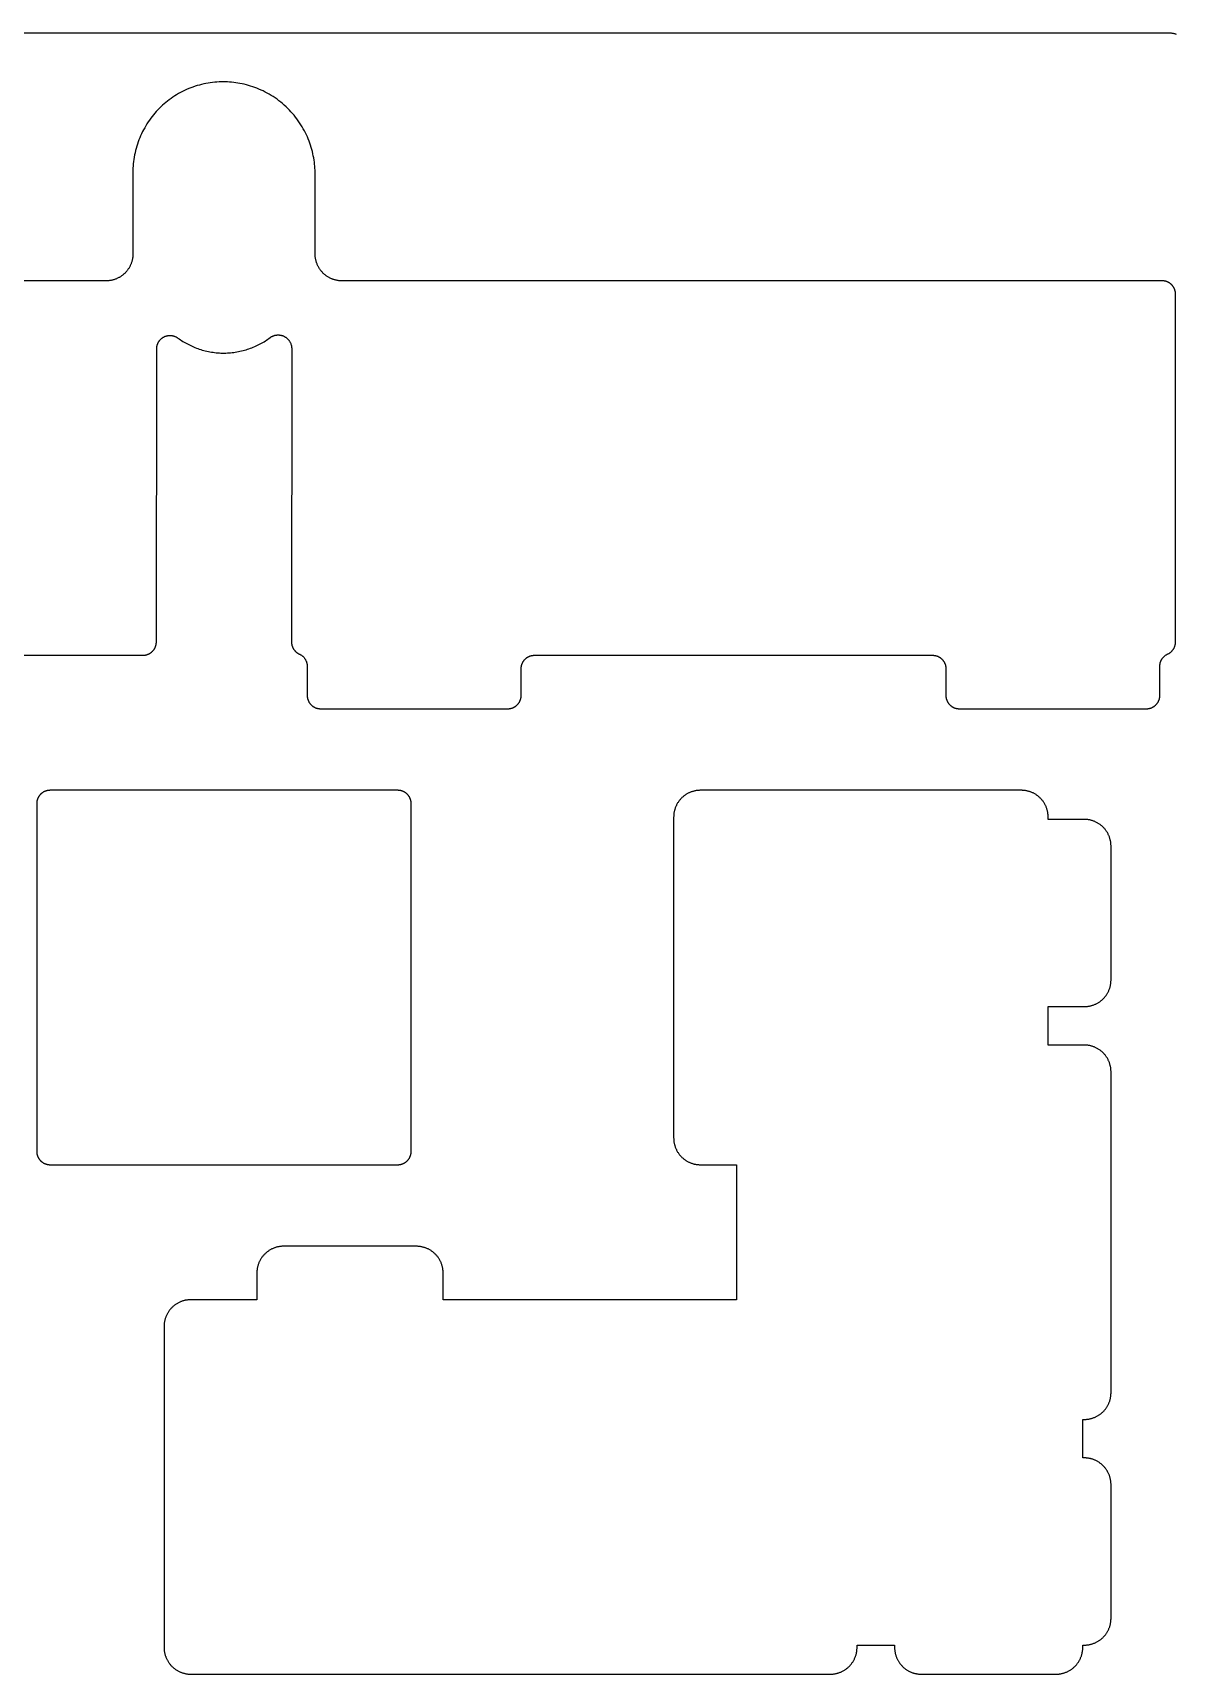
# Model space of a CAD drawing. Header units: millimetres. Extents: x -9 to 295, y -92 to 16.
# Drawn here: x 231 to 273.7, y -45.1 to 16.3 of the extents above; entities that cross this region are included whole.
import ezdxf

# ---------------------------------------------------------------- set-up
doc = ezdxf.new("R2010")
doc.units = ezdxf.units.MM
doc.layers.add('Layer 01', color=18, linetype='Continuous', true_color=0x000000)

msp = doc.modelspace()

# ---------------------------------------------------------------- linework, layer by layer
at = {"layer": 'Layer 01'}
for points in [[(162.688, 16.274), (273.428, 16.274), (273.45, 16.274), (273.473, 16.273), (273.495, 16.272), (273.518, 16.27), (273.541, 16.268), (273.564, 16.265), (273.587, 16.261), (273.61, 16.257), (273.633, 16.253), (273.657, 16.248), (273.68, 16.242), (273.703, 16.236), (273.727, 16.229)], [(222.1, -7), (235.1, -7), (235.111, -7), (235.122, -6.999), (235.134, -6.999), (235.145, -6.998), (235.156, -6.997), (235.168, -6.995), (235.179, -6.994), (235.191, -6.991), (235.203, -6.989), (235.214, -6.987), (235.226, -6.984), (235.238, -6.98), (235.249, -6.977), (235.261, -6.973), (235.272, -6.969), (235.284, -6.965), (235.295, -6.96), (235.307, -6.955), (235.318, -6.95), (235.33, -6.944), (235.341, -6.938), (235.352, -6.932), (235.363, -6.925), (235.373, -6.918), (235.384, -6.911), (235.395, -6.904), (235.405, -6.896), (235.415, -6.888), (235.425, -6.88), (235.435, -6.871), (235.444, -6.862), (235.453, -6.853), (235.462, -6.844), (235.471, -6.835), (235.48, -6.825), (235.488, -6.815), (235.496, -6.805), (235.504, -6.795), (235.511, -6.784), (235.518, -6.773), (235.525, -6.763), (235.532, -6.752), (235.538, -6.741), (235.544, -6.729), (235.55, -6.718), (235.555, -6.707), (235.56, -6.695), (235.565, -6.684), (235.569, -6.672), (235.573, -6.661), (235.577, -6.649), (235.581, -6.637), (235.584, -6.626), (235.587, -6.614), (235.589, -6.603), (235.592, -6.591), (235.594, -6.579), (235.595, -6.568), (235.597, -6.556), (235.598, -6.545), (235.599, -6.534), (235.599, -6.522), (235.6, -6.511), (235.6, -6.5), (235.614, 4.46), (235.614, 4.476), (235.615, 4.493), (235.616, 4.51), (235.618, 4.526), (235.62, 4.543), (235.622, 4.552), (235.623, 4.56), (235.625, 4.569), (235.627, 4.577), (235.629, 4.585), (235.631, 4.594), (235.634, 4.602), (235.636, 4.611), (235.639, 4.619), (235.642, 4.627), (235.644, 4.635), (235.648, 4.644), (235.651, 4.652), (235.654, 4.66), (235.658, 4.668), (235.662, 4.676), (235.665, 4.684), (235.669, 4.692), (235.674, 4.7), (235.678, 4.707), (235.682, 4.715), (235.687, 4.723), (235.692, 4.73), (235.696, 4.738), (235.701, 4.745), (235.706, 4.752), (235.712, 4.759), (235.717, 4.766), (235.723, 4.773), (235.728, 4.78), (235.734, 4.787), (235.74, 4.794), (235.746, 4.8), (235.752, 4.806), (235.758, 4.813), (235.764, 4.819), (235.77, 4.825), (235.777, 4.831), (235.783, 4.836), (235.79, 4.842), (235.797, 4.847), (235.803, 4.853), (235.81, 4.858), (235.817, 4.863), (235.831, 4.873), (235.845, 4.882), (235.859, 4.891), (235.874, 4.899), (235.889, 4.906), (235.903, 4.913), (235.919, 4.92), (235.934, 4.926), (235.95, 4.931), (235.966, 4.936), (235.982, 4.941), (235.999, 4.945), (236.016, 4.948), (236.033, 4.951), (236.05, 4.954), (236.067, 4.956), (236.085, 4.957), (236.102, 4.957), (236.12, 4.957), (236.137, 4.957), (236.155, 4.955), (236.172, 4.954), (236.19, 4.951), (236.207, 4.948), (236.224, 4.944), (236.241, 4.94), (236.258, 4.935), (236.274, 4.93), (236.291, 4.924), (236.306, 4.918), (236.322, 4.911), (236.337, 4.903), (236.352, 4.896), (236.367, 4.887), (236.381, 4.878), (236.395, 4.869), (236.408, 4.86), (236.452, 4.828), (236.497, 4.798), (236.542, 4.767), (236.589, 4.738), (236.636, 4.709), (236.684, 4.681), (236.732, 4.654), (236.782, 4.628), (236.832, 4.602), (236.883, 4.577), (236.935, 4.554), (236.987, 4.531), (237.04, 4.509), (237.094, 4.488), (237.148, 4.468), (237.203, 4.449), (237.258, 4.431), (237.314, 4.414), (237.371, 4.399), (237.428, 4.384), (237.485, 4.371), (237.542, 4.358), (237.601, 4.347), (237.659, 4.337), (237.718, 4.328), (237.776, 4.321), (237.836, 4.314), (237.895, 4.309), (237.954, 4.305), (238.014, 4.302), (238.074, 4.301), (238.133, 4.301), (238.193, 4.301), (238.253, 4.304), (238.312, 4.307), (238.372, 4.312), (238.431, 4.317), (238.49, 4.325), (238.549, 4.333), (238.607, 4.342), (238.666, 4.353), (238.723, 4.365), (238.781, 4.378), (238.838, 4.392), (238.895, 4.407), (238.951, 4.423), (239.007, 4.44), (239.062, 4.459), (239.117, 4.478), (239.171, 4.499), (239.224, 4.52), (239.277, 4.543), (239.329, 4.566), (239.38, 4.591), (239.431, 4.616), (239.481, 4.642), (239.53, 4.669), (239.579, 4.696), (239.626, 4.725), (239.673, 4.754), (239.719, 4.784), (239.764, 4.815), (239.809, 4.846), (239.852, 4.878), (239.866, 4.888), (239.879, 4.897), (239.894, 4.906), (239.908, 4.915), (239.923, 4.923), (239.939, 4.93), (239.954, 4.937), (239.971, 4.944), (239.979, 4.947), (239.987, 4.95), (239.995, 4.953), (240.003, 4.955), (240.012, 4.958), (240.02, 4.96), (240.029, 4.963), (240.037, 4.965), (240.046, 4.967), (240.055, 4.968), (240.063, 4.97), (240.072, 4.972), (240.081, 4.973), (240.09, 4.974), (240.099, 4.975), (240.107, 4.976), (240.116, 4.977), (240.125, 4.977), (240.134, 4.978), (240.143, 4.978), (240.152, 4.978), (240.161, 4.978), (240.169, 4.978), (240.178, 4.977), (240.187, 4.977), (240.196, 4.976), (240.205, 4.975), (240.213, 4.974), (240.222, 4.973), (240.231, 4.972), (240.239, 4.97), (240.248, 4.969), (240.265, 4.965), (240.281, 4.961), (240.298, 4.956), (240.314, 4.951), (240.33, 4.945), (240.346, 4.939), (240.361, 4.932), (240.376, 4.925), (240.39, 4.917), (240.405, 4.909), (240.419, 4.9), (240.434, 4.891), (240.448, 4.881), (240.461, 4.871), (240.475, 4.86), (240.488, 4.848), (240.501, 4.837), (240.513, 4.824), (240.525, 4.811), (240.537, 4.798), (240.548, 4.784), (240.559, 4.77), (240.569, 4.756), (240.579, 4.741), (240.588, 4.725), (240.597, 4.71), (240.605, 4.694), (240.613, 4.678), (240.62, 4.662), (240.626, 4.645), (240.632, 4.629), (240.637, 4.612), (240.642, 4.595), (240.646, 4.579), (240.649, 4.562), (240.652, 4.545), (240.655, 4.528), (240.656, 4.511), (240.658, 4.494), (240.658, 4.478), (240.65, -6.499), (240.65, -6.508), (240.65, -6.517), (240.651, -6.525), (240.651, -6.534), (240.652, -6.543), (240.653, -6.552), (240.654, -6.561), (240.655, -6.57), (240.656, -6.579), (240.658, -6.588), (240.66, -6.597), (240.662, -6.606), (240.664, -6.615), (240.666, -6.624), (240.668, -6.633), (240.671, -6.642), (240.674, -6.651), (240.677, -6.66), (240.68, -6.669), (240.683, -6.678), (240.686, -6.687), (240.69, -6.696), (240.694, -6.704), (240.698, -6.713), (240.702, -6.722), (240.706, -6.73), (240.711, -6.739), (240.715, -6.747), (240.72, -6.755), (240.725, -6.763), (240.73, -6.771), (240.736, -6.779), (240.741, -6.787), (240.747, -6.795), (240.752, -6.803), (240.758, -6.81), (240.764, -6.818), (240.77, -6.825), (240.776, -6.832), (240.783, -6.839), (240.789, -6.846), (240.796, -6.853), (240.803, -6.86), (240.81, -6.866), (240.817, -6.873), (240.824, -6.879), (240.831, -6.885), (240.838, -6.891), (240.846, -6.897), (240.853, -6.902), (240.86, -6.908), (240.868, -6.913), (240.876, -6.918), (240.883, -6.923), (240.891, -6.928), (240.899, -6.933), (240.907, -6.937), (240.915, -6.942), (240.923, -6.946), (240.931, -6.95), (240.939, -6.954), (240.947, -6.957), (240.955, -6.961), (240.963, -6.964), (240.978, -6.972), (240.992, -6.98), (241.006, -6.989), (241.02, -6.998), (241.033, -7.007), (241.047, -7.018), (241.06, -7.028), (241.072, -7.04), (241.085, -7.051), (241.097, -7.063), (241.109, -7.076), (241.12, -7.089), (241.131, -7.103), (241.141, -7.116), (241.151, -7.131), (241.161, -7.145), (241.17, -7.16), (241.178, -7.175), (241.186, -7.191), (241.193, -7.206), (241.2, -7.222), (241.206, -7.238), (241.212, -7.254), (241.217, -7.271), (241.221, -7.287), (241.225, -7.304), (241.229, -7.32), (241.231, -7.337), (241.234, -7.353), (241.235, -7.369), (241.236, -7.386), (241.237, -7.402), (241.237, -8.5), (241.237, -8.511), (241.237, -8.522), (241.238, -8.534), (241.239, -8.545), (241.24, -8.556), (241.242, -8.568), (241.243, -8.579), (241.245, -8.591), (241.248, -8.603), (241.25, -8.614), (241.253, -8.626), (241.256, -8.638), (241.26, -8.649), (241.264, -8.661), (241.268, -8.672), (241.272, -8.684), (241.277, -8.695), (241.282, -8.707), (241.287, -8.718), (241.293, -8.73), (241.299, -8.741), (241.305, -8.752), (241.312, -8.763), (241.319, -8.774), (241.326, -8.784), (241.333, -8.795), (241.341, -8.805), (241.349, -8.815), (241.357, -8.825), (241.366, -8.835), (241.374, -8.844), (241.383, -8.853), (241.393, -8.863), (241.402, -8.871), (241.412, -8.88), (241.422, -8.888), (241.432, -8.896), (241.442, -8.904), (241.453, -8.911), (241.463, -8.918), (241.474, -8.925), (241.485, -8.932), (241.496, -8.938), (241.507, -8.944), (241.519, -8.95), (241.53, -8.955), (241.541, -8.96), (241.553, -8.965), (241.565, -8.969), (241.576, -8.973), (241.588, -8.977), (241.599, -8.981), (241.611, -8.984), (241.623, -8.987), (241.634, -8.989), (241.646, -8.992), (241.658, -8.994), (241.669, -8.995), (241.681, -8.997), (241.692, -8.998), (241.703, -8.999), (241.715, -8.999), (241.726, -9), (241.737, -9), (248.737, -9), (248.748, -9), (248.759, -8.999), (248.771, -8.999), (248.782, -8.998), (248.793, -8.997), (248.805, -8.995), (248.816, -8.994), (248.828, -8.992), (248.84, -8.989), (248.851, -8.987), (248.863, -8.984), (248.875, -8.981), (248.886, -8.977), (248.898, -8.973), (248.909, -8.969), (248.921, -8.965), (248.933, -8.96), (248.944, -8.955), (248.955, -8.95), (248.967, -8.944), (248.978, -8.938), (248.989, -8.932), (249, -8.925), (249.011, -8.918), (249.021, -8.911), (249.032, -8.904), (249.042, -8.896), (249.052, -8.888), (249.062, -8.88), (249.072, -8.871), (249.081, -8.863), (249.091, -8.853), (249.1, -8.844), (249.108, -8.835), (249.117, -8.825), (249.125, -8.815), (249.133, -8.805), (249.141, -8.795), (249.148, -8.784), (249.155, -8.774), (249.162, -8.763), (249.169, -8.752), (249.175, -8.741), (249.181, -8.73), (249.187, -8.718), (249.192, -8.707), (249.197, -8.695), (249.202, -8.684), (249.206, -8.672), (249.21, -8.661), (249.214, -8.649), (249.218, -8.638), (249.221, -8.626), (249.224, -8.614), (249.226, -8.603), (249.229, -8.591), (249.231, -8.579), (249.232, -8.568), (249.234, -8.556), (249.235, -8.545), (249.236, -8.534), (249.237, -8.522), (249.237, -8.511), (249.237, -8.5), (249.237, -7.5), (249.237, -7.489), (249.237, -7.478), (249.238, -7.466), (249.239, -7.455), (249.24, -7.444), (249.242, -7.432), (249.243, -7.421), (249.245, -7.409), (249.248, -7.397), (249.25, -7.386), (249.253, -7.374), (249.256, -7.362), (249.26, -7.351), (249.264, -7.339), (249.268, -7.327), (249.272, -7.316), (249.277, -7.304), (249.282, -7.293), (249.287, -7.282), (249.293, -7.27), (249.299, -7.259), (249.305, -7.248), (249.312, -7.237), (249.319, -7.226), (249.326, -7.216), (249.333, -7.205), (249.341, -7.195), (249.349, -7.185), (249.357, -7.175), (249.366, -7.165), (249.374, -7.156), (249.383, -7.146), (249.393, -7.137), (249.402, -7.129), (249.412, -7.12), (249.422, -7.112), (249.432, -7.104), (249.442, -7.096), (249.453, -7.089), (249.463, -7.081), (249.474, -7.075), (249.485, -7.068), (249.496, -7.062), (249.507, -7.056), (249.519, -7.05), (249.53, -7.045), (249.541, -7.04), (249.553, -7.035), (249.565, -7.031), (249.576, -7.027), (249.588, -7.023), (249.599, -7.019), (249.611, -7.016), (249.623, -7.013), (249.634, -7.011), (249.646, -7.008), (249.658, -7.006), (249.669, -7.005), (249.681, -7.003), (249.692, -7.002), (249.703, -7.001), (249.715, -7), (249.726, -7), (249.737, -7), (264.613, -7), (264.624, -7), (264.635, -7), (264.647, -7.001), (264.658, -7.002), (264.669, -7.003), (264.681, -7.005), (264.692, -7.006), (264.704, -7.008), (264.716, -7.011), (264.727, -7.013), (264.739, -7.016), (264.751, -7.019), (264.762, -7.023), (264.774, -7.027), (264.785, -7.031), (264.797, -7.035), (264.809, -7.04), (264.82, -7.045), (264.831, -7.05), (264.843, -7.056), (264.854, -7.062), (264.865, -7.068), (264.876, -7.075), (264.887, -7.081), (264.897, -7.089), (264.908, -7.096), (264.918, -7.104), (264.928, -7.112), (264.938, -7.12), (264.948, -7.129), (264.957, -7.137), (264.967, -7.146), (264.976, -7.156), (264.984, -7.165), (264.993, -7.175), (265.001, -7.185), (265.009, -7.195), (265.017, -7.205), (265.024, -7.216), (265.031, -7.226), (265.038, -7.237), (265.045, -7.248), (265.051, -7.259), (265.057, -7.27), (265.063, -7.282), (265.068, -7.293), (265.073, -7.304), (265.078, -7.316), (265.082, -7.327), (265.086, -7.339), (265.09, -7.351), (265.094, -7.362), (265.097, -7.374), (265.1, -7.386), (265.102, -7.397), (265.105, -7.409), (265.107, -7.421), (265.108, -7.432), (265.11, -7.444), (265.111, -7.455), (265.112, -7.466), (265.113, -7.478), (265.113, -7.489), (265.113, -7.5), (265.113, -8.5), (265.113, -8.511), (265.113, -8.522), (265.114, -8.534), (265.115, -8.545), (265.116, -8.556), (265.118, -8.568), (265.119, -8.579), (265.121, -8.591), (265.124, -8.603), (265.126, -8.614), (265.129, -8.626), (265.132, -8.638), (265.136, -8.649), (265.14, -8.661), (265.144, -8.672), (265.148, -8.684), (265.153, -8.695), (265.158, -8.707), (265.163, -8.718), (265.169, -8.73), (265.175, -8.741), (265.181, -8.752), (265.188, -8.763), (265.195, -8.774), (265.202, -8.784), (265.209, -8.795), (265.217, -8.805), (265.225, -8.815), (265.233, -8.825), (265.242, -8.835), (265.25, -8.844), (265.259, -8.853), (265.269, -8.863), (265.278, -8.871), (265.288, -8.88), (265.298, -8.888), (265.308, -8.896), (265.318, -8.904), (265.329, -8.911), (265.339, -8.918), (265.35, -8.925), (265.361, -8.932), (265.372, -8.938), (265.383, -8.944), (265.395, -8.95), (265.406, -8.955), (265.417, -8.96), (265.429, -8.965), (265.441, -8.969), (265.452, -8.973), (265.464, -8.977), (265.475, -8.981), (265.487, -8.984), (265.499, -8.987), (265.51, -8.989), (265.522, -8.992), (265.534, -8.994), (265.545, -8.995), (265.557, -8.997), (265.568, -8.998), (265.579, -8.999), (265.591, -8.999), (265.602, -9), (265.613, -9), (272.613, -9), (272.624, -9), (272.635, -8.999), (272.647, -8.999), (272.658, -8.998), (272.669, -8.997), (272.681, -8.995), (272.692, -8.994), (272.704, -8.992), (272.716, -8.989), (272.727, -8.987), (272.739, -8.984), (272.751, -8.981), (272.762, -8.977), (272.774, -8.973), (272.785, -8.969), (272.797, -8.965), (272.809, -8.96), (272.82, -8.955), (272.831, -8.95), (272.843, -8.944), (272.854, -8.938), (272.865, -8.932), (272.876, -8.925), (272.887, -8.918), (272.897, -8.911), (272.908, -8.904), (272.918, -8.896), (272.928, -8.888), (272.938, -8.88), (272.948, -8.871), (272.957, -8.863), (272.967, -8.853), (272.976, -8.844), (272.984, -8.835), (272.993, -8.825), (273.001, -8.815), (273.009, -8.805), (273.017, -8.795), (273.024, -8.784), (273.031, -8.774), (273.038, -8.763), (273.045, -8.752), (273.051, -8.741), (273.057, -8.73), (273.063, -8.718), (273.068, -8.707), (273.073, -8.695), (273.078, -8.684), (273.082, -8.672), (273.086, -8.661), (273.09, -8.649), (273.094, -8.638), (273.097, -8.626), (273.1, -8.614), (273.102, -8.603), (273.105, -8.591), (273.107, -8.579), (273.108, -8.568), (273.11, -8.556), (273.111, -8.545), (273.112, -8.534), (273.113, -8.522), (273.113, -8.511), (273.113, -8.5), (273.113, -7.411), (273.113, -7.394), (273.114, -7.378), (273.115, -7.361), (273.117, -7.345), (273.12, -7.328), (273.123, -7.311), (273.127, -7.294), (273.131, -7.277), (273.136, -7.261), (273.142, -7.244), (273.145, -7.236), (273.148, -7.228), (273.151, -7.22), (273.154, -7.212), (273.158, -7.204), (273.162, -7.196), (273.166, -7.188), (273.17, -7.18), (273.174, -7.172), (273.178, -7.164), (273.182, -7.157), (273.187, -7.149), (273.192, -7.142), (273.196, -7.134), (273.201, -7.127), (273.206, -7.12), (273.212, -7.113), (273.217, -7.106), (273.222, -7.099), (273.228, -7.092), (273.234, -7.085), (273.239, -7.078), (273.245, -7.072), (273.251, -7.066), (273.264, -7.053), (273.276, -7.041), (273.289, -7.03), (273.302, -7.019), (273.316, -7.009), (273.33, -6.999), (273.344, -6.989), (273.358, -6.981), (273.372, -6.972), (273.387, -6.965), (273.401, -6.959), (273.415, -6.952), (273.429, -6.945), (273.443, -6.938), (273.456, -6.93), (273.47, -6.921), (273.483, -6.913), (273.496, -6.903), (273.509, -6.894), (273.521, -6.883), (273.533, -6.873), (273.545, -6.862), (273.557, -6.85), (273.568, -6.838), (273.579, -6.826), (273.589, -6.814), (273.599, -6.801), (273.609, -6.788), (273.618, -6.774), (273.626, -6.76), (273.635, -6.746), (273.642, -6.732), (273.65, -6.718), (273.656, -6.703), (273.663, -6.689), (273.668, -6.674), (273.674, -6.659), (273.679, -6.644), (273.683, -6.629), (273.687, -6.614), (273.69, -6.599), (273.693, -6.584), (273.7, 6.5), (273.7, 6.512), (273.699, 6.524), (273.699, 6.536), (273.698, 6.548), (273.696, 6.56), (273.695, 6.572), (273.693, 6.585), (273.691, 6.597), (273.688, 6.609), (273.685, 6.621), (273.682, 6.633), (273.679, 6.645), (273.675, 6.656), (273.671, 6.668), (273.667, 6.68), (273.662, 6.691), (273.657, 6.703), (273.652, 6.714), (273.646, 6.725), (273.641, 6.736), (273.635, 6.747), (273.628, 6.758), (273.622, 6.768), (273.615, 6.779), (273.608, 6.789), (273.601, 6.799), (273.594, 6.808), (273.586, 6.818), (273.578, 6.827), (273.57, 6.836), (273.562, 6.845), (273.554, 6.854), (273.545, 6.862), (273.536, 6.87), (273.527, 6.878), (273.518, 6.886), (273.508, 6.894), (273.499, 6.901), (273.489, 6.908), (273.479, 6.915), (273.468, 6.922), (273.458, 6.929), (273.447, 6.935), (273.436, 6.941), (273.425, 6.946), (273.414, 6.952), (273.403, 6.957), (273.391, 6.962), (273.38, 6.967), (273.368, 6.971), (273.356, 6.975), (273.345, 6.979), (273.333, 6.982), (273.321, 6.985), (273.309, 6.988), (273.297, 6.991), (273.285, 6.993), (273.272, 6.995), (273.26, 6.996), (273.248, 6.998), (273.236, 6.999), (273.224, 6.999), (273.212, 7), (273.2, 7), (242.534, 7), (242.512, 7), (242.49, 7.001), (242.467, 7.002), (242.444, 7.004), (242.421, 7.006), (242.399, 7.009), (242.375, 7.013), (242.352, 7.017), (242.329, 7.021), (242.306, 7.027), (242.282, 7.032), (242.259, 7.039), (242.236, 7.046), (242.212, 7.053), (242.189, 7.062), (242.166, 7.07), (242.143, 7.08), (242.12, 7.09), (242.098, 7.101), (242.075, 7.112), (242.053, 7.124), (242.031, 7.136), (242.009, 7.149), (241.987, 7.163), (241.966, 7.178), (241.945, 7.192), (241.924, 7.208), (241.904, 7.224), (241.884, 7.24), (241.865, 7.257), (241.846, 7.275), (241.827, 7.293), (241.809, 7.312), (241.792, 7.331), (241.775, 7.35), (241.758, 7.37), (241.742, 7.39), (241.727, 7.411), (241.712, 7.432), (241.697, 7.453), (241.684, 7.475), (241.671, 7.496), (241.658, 7.518), (241.646, 7.541), (241.635, 7.563), (241.624, 7.586), (241.614, 7.609), (241.605, 7.632), (241.596, 7.655), (241.588, 7.678), (241.58, 7.702), (241.573, 7.725), (241.567, 7.748), (241.561, 7.772), (241.556, 7.795), (241.551, 7.818), (241.547, 7.841), (241.544, 7.864), (241.541, 7.887), (241.538, 7.91), (241.536, 7.933), (241.535, 7.955), (241.534, 7.978), (241.534, 8), (241.533, 11.057), (241.531, 11.133), (241.527, 11.209), (241.521, 11.286), (241.514, 11.363), (241.505, 11.44), (241.494, 11.518), (241.481, 11.597), (241.467, 11.675), (241.45, 11.754), (241.431, 11.833), (241.41, 11.912), (241.388, 11.991), (241.363, 12.07), (241.336, 12.149), (241.307, 12.227), (241.277, 12.306), (241.244, 12.383), (241.209, 12.461), (241.171, 12.537), (241.132, 12.614), (241.091, 12.689), (241.048, 12.764), (241.003, 12.837), (240.955, 12.91), (240.906, 12.982), (240.855, 13.053), (240.802, 13.122), (240.747, 13.19), (240.691, 13.257), (240.632, 13.323), (240.572, 13.387), (240.511, 13.449), (240.447, 13.51), (240.383, 13.569), (240.316, 13.627), (240.249, 13.683), (240.18, 13.737), (240.11, 13.789), (240.038, 13.839), (239.966, 13.887), (239.893, 13.934), (239.818, 13.978), (239.743, 14.02), (239.667, 14.061), (239.591, 14.099), (239.513, 14.135), (239.436, 14.169), (239.357, 14.201), (239.279, 14.231), (239.2, 14.259), (239.121, 14.285), (239.042, 14.309), (238.963, 14.33), (238.883, 14.35), (238.804, 14.368), (238.725, 14.384), (238.646, 14.397), (238.568, 14.409), (238.49, 14.419), (238.412, 14.427), (238.335, 14.434), (238.258, 14.438), (238.182, 14.441), (238.106, 14.442), (238.025, 14.441), (237.943, 14.439), (237.861, 14.434), (237.779, 14.428), (237.697, 14.419), (237.615, 14.408), (237.533, 14.395), (237.451, 14.38), (237.369, 14.363), (237.288, 14.344), (237.206, 14.323), (237.126, 14.3), (237.045, 14.275), (236.966, 14.247), (236.887, 14.218), (236.808, 14.187), (236.731, 14.154), (236.654, 14.118), (236.578, 14.081), (236.504, 14.042), (236.43, 14.002), (236.358, 13.959), (236.287, 13.915), (236.217, 13.869), (236.148, 13.822), (236.081, 13.773), (236.015, 13.723), (235.951, 13.671), (235.888, 13.617), (235.827, 13.563), (235.767, 13.507), (235.71, 13.45), (235.653, 13.392), (235.598, 13.332), (235.543, 13.27), (235.491, 13.207), (235.439, 13.143), (235.389, 13.077), (235.34, 13.01), (235.293, 12.941), (235.248, 12.871), (235.204, 12.8), (235.162, 12.727), (235.121, 12.653), (235.083, 12.579), (235.046, 12.503), (235.011, 12.427), (234.978, 12.349), (234.947, 12.271), (234.918, 12.192), (234.89, 12.112), (234.865, 12.032), (234.842, 11.951), (234.821, 11.87), (234.802, 11.789), (234.785, 11.707), (234.77, 11.625), (234.757, 11.543), (234.746, 11.461), (234.737, 11.379), (234.73, 11.297), (234.725, 11.215), (234.722, 11.133), (234.721, 11.052), (234.721, 8), (234.721, 7.976), (234.72, 7.952), (234.718, 7.928), (234.716, 7.904), (234.714, 7.879), (234.711, 7.855), (234.707, 7.831), (234.702, 7.807), (234.697, 7.783), (234.691, 7.759), (234.685, 7.735), (234.678, 7.711), (234.671, 7.687), (234.663, 7.664), (234.654, 7.64), (234.645, 7.617), (234.635, 7.595), (234.625, 7.572), (234.614, 7.55), (234.602, 7.528), (234.59, 7.506), (234.578, 7.485), (234.565, 7.464), (234.551, 7.443), (234.538, 7.423), (234.523, 7.403), (234.508, 7.383), (234.493, 7.364), (234.477, 7.346), (234.461, 7.328), (234.445, 7.31), (234.428, 7.293), (234.411, 7.276), (234.393, 7.26), (234.375, 7.244), (234.357, 7.228), (234.338, 7.213), (234.318, 7.198), (234.298, 7.184), (234.278, 7.17), (234.258, 7.156), (234.237, 7.143), (234.215, 7.131), (234.194, 7.119), (234.171, 7.107), (234.149, 7.096), (234.127, 7.086), (234.104, 7.076), (234.081, 7.067), (234.057, 7.058), (234.034, 7.05), (234.01, 7.043), (233.986, 7.036), (233.962, 7.03), (233.938, 7.024), (233.914, 7.019), (233.89, 7.014), (233.866, 7.011), (233.842, 7.007), (233.817, 7.005), (233.793, 7.003), (233.769, 7.001), (233.745, 7), (233.721, 7), (222.1, 7)]]:
    msp.add_lwpolyline(points, dxfattribs=at)
for points in [[(245.125, -12.55), (245.125, -12.539), (245.124, -12.528), (245.124, -12.516), (245.123, -12.505), (245.122, -12.494), (245.12, -12.482), (245.119, -12.471), (245.117, -12.459), (245.114, -12.447), (245.112, -12.436), (245.109, -12.424), (245.106, -12.412), (245.102, -12.401), (245.098, -12.389), (245.094, -12.378), (245.09, -12.366), (245.085, -12.355), (245.08, -12.343), (245.075, -12.332), (245.069, -12.32), (245.063, -12.309), (245.057, -12.298), (245.05, -12.287), (245.043, -12.276), (245.036, -12.266), (245.029, -12.255), (245.021, -12.245), (245.013, -12.235), (245.005, -12.225), (244.996, -12.215), (244.988, -12.206), (244.979, -12.197), (244.969, -12.187), (244.96, -12.179), (244.95, -12.17), (244.94, -12.162), (244.93, -12.154), (244.92, -12.146), (244.909, -12.139), (244.899, -12.132), (244.888, -12.125), (244.877, -12.118), (244.866, -12.112), (244.855, -12.106), (244.843, -12.1), (244.832, -12.095), (244.821, -12.09), (244.809, -12.085), (244.797, -12.081), (244.786, -12.077), (244.774, -12.073), (244.763, -12.069), (244.751, -12.066), (244.739, -12.063), (244.728, -12.061), (244.716, -12.058), (244.704, -12.056), (244.693, -12.055), (244.681, -12.053), (244.67, -12.052), (244.659, -12.051), (244.647, -12.051), (244.636, -12.05), (244.625, -12.05), (231.625, -12.05), (231.614, -12.05), (231.603, -12.051), (231.591, -12.051), (231.58, -12.052), (231.569, -12.053), (231.557, -12.055), (231.546, -12.056), (231.534, -12.058), (231.522, -12.061), (231.511, -12.063), (231.499, -12.066), (231.487, -12.069), (231.476, -12.073), (231.464, -12.077), (231.452, -12.081), (231.441, -12.085), (231.429, -12.09), (231.418, -12.095), (231.407, -12.1), (231.395, -12.106), (231.384, -12.112), (231.373, -12.118), (231.362, -12.125), (231.351, -12.132), (231.341, -12.139), (231.33, -12.146), (231.32, -12.154), (231.31, -12.162), (231.3, -12.17), (231.29, -12.179), (231.281, -12.187), (231.271, -12.197), (231.262, -12.206), (231.254, -12.215), (231.245, -12.225), (231.237, -12.235), (231.229, -12.245), (231.221, -12.255), (231.214, -12.266), (231.206, -12.276), (231.2, -12.287), (231.193, -12.298), (231.187, -12.309), (231.181, -12.32), (231.175, -12.332), (231.17, -12.343), (231.165, -12.355), (231.16, -12.366), (231.156, -12.378), (231.152, -12.389), (231.148, -12.401), (231.144, -12.412), (231.141, -12.424), (231.138, -12.436), (231.136, -12.447), (231.133, -12.459), (231.131, -12.471), (231.13, -12.482), (231.128, -12.494), (231.127, -12.505), (231.126, -12.516), (231.125, -12.528), (231.125, -12.539), (231.125, -12.55), (231.125, -25.55), (231.125, -25.561), (231.125, -25.572), (231.126, -25.584), (231.127, -25.595), (231.128, -25.606), (231.13, -25.618), (231.131, -25.629), (231.133, -25.641), (231.136, -25.653), (231.138, -25.664), (231.141, -25.676), (231.144, -25.688), (231.148, -25.699), (231.152, -25.711), (231.156, -25.722), (231.16, -25.734), (231.165, -25.746), (231.17, -25.757), (231.175, -25.768), (231.181, -25.78), (231.187, -25.791), (231.193, -25.802), (231.2, -25.813), (231.206, -25.824), (231.214, -25.834), (231.221, -25.845), (231.229, -25.855), (231.237, -25.865), (231.245, -25.875), (231.254, -25.885), (231.262, -25.894), (231.271, -25.904), (231.281, -25.913), (231.29, -25.921), (231.3, -25.93), (231.31, -25.938), (231.32, -25.946), (231.33, -25.954), (231.341, -25.961), (231.351, -25.968), (231.362, -25.975), (231.373, -25.982), (231.384, -25.988), (231.395, -25.994), (231.407, -26), (231.418, -26.005), (231.429, -26.01), (231.441, -26.015), (231.452, -26.019), (231.464, -26.023), (231.476, -26.027), (231.487, -26.031), (231.499, -26.034), (231.511, -26.037), (231.522, -26.039), (231.534, -26.042), (231.546, -26.044), (231.557, -26.045), (231.569, -26.047), (231.58, -26.048), (231.591, -26.049), (231.603, -26.05), (231.614, -26.05), (231.625, -26.05), (244.625, -26.05), (244.636, -26.05), (244.647, -26.05), (244.659, -26.049), (244.67, -26.048), (244.681, -26.047), (244.693, -26.045), (244.704, -26.044), (244.716, -26.042), (244.728, -26.039), (244.739, -26.037), (244.751, -26.034), (244.763, -26.031), (244.774, -26.027), (244.786, -26.023), (244.797, -26.019), (244.809, -26.015), (244.821, -26.01), (244.832, -26.005), (244.843, -26), (244.855, -25.994), (244.866, -25.988), (244.877, -25.982), (244.888, -25.975), (244.899, -25.968), (244.909, -25.961), (244.92, -25.954), (244.93, -25.946), (244.94, -25.938), (244.95, -25.93), (244.96, -25.921), (244.969, -25.913), (244.979, -25.904), (244.988, -25.894), (244.996, -25.885), (245.005, -25.875), (245.013, -25.865), (245.021, -25.855), (245.029, -25.845), (245.036, -25.834), (245.043, -25.824), (245.05, -25.813), (245.057, -25.802), (245.063, -25.791), (245.069, -25.78), (245.075, -25.768), (245.08, -25.757), (245.085, -25.746), (245.09, -25.734), (245.094, -25.722), (245.098, -25.711), (245.102, -25.699), (245.106, -25.688), (245.109, -25.676), (245.112, -25.664), (245.114, -25.653), (245.117, -25.641), (245.119, -25.629), (245.12, -25.618), (245.122, -25.606), (245.123, -25.595), (245.124, -25.584), (245.124, -25.572), (245.125, -25.561), (245.125, -25.55)], [(239.356, -31.1), (236.887, -31.1), (236.865, -31.1), (236.843, -31.101), (236.82, -31.102), (236.798, -31.104), (236.775, -31.106), (236.752, -31.109), (236.729, -31.113), (236.706, -31.117), (236.682, -31.121), (236.659, -31.126), (236.636, -31.132), (236.612, -31.139), (236.589, -31.146), (236.566, -31.153), (236.543, -31.161), (236.519, -31.17), (236.496, -31.18), (236.473, -31.19), (236.451, -31.2), (236.428, -31.212), (236.406, -31.224), (236.384, -31.236), (236.362, -31.249), (236.34, -31.263), (236.319, -31.277), (236.298, -31.292), (236.277, -31.308), (236.257, -31.324), (236.237, -31.34), (236.218, -31.357), (236.199, -31.375), (236.18, -31.393), (236.162, -31.411), (236.145, -31.43), (236.128, -31.45), (236.111, -31.47), (236.095, -31.49), (236.08, -31.511), (236.065, -31.532), (236.05, -31.553), (236.037, -31.574), (236.024, -31.596), (236.011, -31.618), (235.999, -31.641), (235.988, -31.663), (235.977, -31.686), (235.967, -31.709), (235.958, -31.732), (235.949, -31.755), (235.941, -31.778), (235.933, -31.802), (235.926, -31.825), (235.92, -31.848), (235.914, -31.872), (235.909, -31.895), (235.904, -31.918), (235.9, -31.941), (235.897, -31.964), (235.894, -31.987), (235.892, -32.01), (235.89, -32.033), (235.888, -32.055), (235.888, -32.078), (235.887, -32.1), (235.887, -44.1), (235.888, -44.122), (235.888, -44.145), (235.89, -44.167), (235.892, -44.19), (235.894, -44.213), (235.897, -44.236), (235.9, -44.259), (235.904, -44.282), (235.909, -44.305), (235.914, -44.329), (235.92, -44.352), (235.926, -44.375), (235.933, -44.398), (235.941, -44.422), (235.949, -44.445), (235.958, -44.468), (235.967, -44.491), (235.977, -44.514), (235.988, -44.537), (235.999, -44.559), (236.011, -44.582), (236.024, -44.604), (236.037, -44.626), (236.05, -44.647), (236.065, -44.669), (236.08, -44.689), (236.095, -44.71), (236.111, -44.73), (236.128, -44.75), (236.145, -44.77), (236.162, -44.789), (236.18, -44.807), (236.199, -44.825), (236.218, -44.843), (236.237, -44.86), (236.257, -44.876), (236.277, -44.892), (236.298, -44.908), (236.319, -44.923), (236.34, -44.937), (236.362, -44.951), (236.384, -44.964), (236.406, -44.976), (236.428, -44.988), (236.451, -45), (236.473, -45.01), (236.496, -45.02), (236.519, -45.03), (236.543, -45.039), (236.566, -45.047), (236.589, -45.054), (236.612, -45.061), (236.636, -45.068), (236.659, -45.074), (236.682, -45.079), (236.706, -45.083), (236.729, -45.087), (236.752, -45.091), (236.775, -45.094), (236.798, -45.096), (236.82, -45.098), (236.843, -45.099), (236.865, -45.1), (236.887, -45.1), (260.794, -45.1), (260.816, -45.1), (260.838, -45.099), (260.861, -45.098), (260.884, -45.096), (260.906, -45.094), (260.929, -45.091), (260.953, -45.087), (260.976, -45.083), (260.999, -45.079), (261.022, -45.074), (261.046, -45.068), (261.069, -45.061), (261.092, -45.054), (261.115, -45.047), (261.139, -45.039), (261.162, -45.03), (261.185, -45.02), (261.208, -45.01), (261.23, -45), (261.253, -44.988), (261.275, -44.976), (261.297, -44.964), (261.319, -44.951), (261.341, -44.937), (261.362, -44.923), (261.383, -44.908), (261.404, -44.892), (261.424, -44.876), (261.444, -44.86), (261.463, -44.843), (261.482, -44.825), (261.501, -44.807), (261.519, -44.789), (261.536, -44.77), (261.554, -44.75), (261.57, -44.73), (261.586, -44.71), (261.602, -44.689), (261.616, -44.669), (261.631, -44.647), (261.644, -44.626), (261.658, -44.604), (261.67, -44.582), (261.682, -44.559), (261.693, -44.537), (261.704, -44.514), (261.714, -44.491), (261.724, -44.468), (261.732, -44.445), (261.741, -44.422), (261.748, -44.398), (261.755, -44.375), (261.761, -44.352), (261.767, -44.329), (261.772, -44.305), (261.777, -44.282), (261.781, -44.259), (261.784, -44.236), (261.787, -44.213), (261.79, -44.19), (261.791, -44.167), (261.793, -44.145), (261.793, -44.122), (261.794, -44.1), (261.794, -44.013), (263.196, -44.013), (263.196, -44.101), (263.196, -44.123), (263.197, -44.145), (263.198, -44.167), (263.2, -44.189), (263.202, -44.211), (263.205, -44.234), (263.208, -44.256), (263.212, -44.279), (263.216, -44.301), (263.221, -44.324), (263.227, -44.347), (263.233, -44.37), (263.239, -44.392), (263.247, -44.415), (263.254, -44.438), (263.263, -44.46), (263.272, -44.483), (263.281, -44.505), (263.291, -44.527), (263.302, -44.549), (263.313, -44.571), (263.325, -44.593), (263.338, -44.614), (263.351, -44.635), (263.364, -44.656), (263.378, -44.677), (263.393, -44.697), (263.408, -44.717), (263.424, -44.736), (263.44, -44.755), (263.457, -44.774), (263.474, -44.793), (263.491, -44.81), (263.509, -44.828), (263.528, -44.845), (263.547, -44.861), (263.566, -44.877), (263.585, -44.893), (263.605, -44.908), (263.626, -44.922), (263.646, -44.936), (263.667, -44.95), (263.688, -44.962), (263.709, -44.975), (263.731, -44.986), (263.753, -44.997), (263.775, -45.008), (263.797, -45.018), (263.819, -45.027), (263.841, -45.036), (263.863, -45.044), (263.886, -45.052), (263.908, -45.059), (263.931, -45.065), (263.953, -45.071), (263.976, -45.076), (263.998, -45.081), (264.021, -45.085), (264.043, -45.089), (264.065, -45.092), (264.087, -45.095), (264.109, -45.097), (264.131, -45.099), (264.153, -45.1), (269.232, -45.1), (269.254, -45.1), (269.276, -45.099), (269.299, -45.098), (269.322, -45.096), (269.344, -45.094), (269.367, -45.091), (269.39, -45.087), (269.414, -45.083), (269.437, -45.079), (269.46, -45.074), (269.484, -45.068), (269.507, -45.061), (269.53, -45.054), (269.553, -45.047), (269.577, -45.039), (269.6, -45.03), (269.623, -45.02), (269.646, -45.01), (269.668, -45), (269.691, -44.988), (269.713, -44.976), (269.735, -44.964), (269.757, -44.951), (269.779, -44.937), (269.8, -44.923), (269.821, -44.908), (269.842, -44.892), (269.862, -44.876), (269.882, -44.86), (269.901, -44.843), (269.92, -44.825), (269.939, -44.807), (269.957, -44.789), (269.974, -44.77), (269.992, -44.75), (270.008, -44.73), (270.024, -44.71), (270.04, -44.689), (270.054, -44.669), (270.069, -44.647), (270.082, -44.626), (270.096, -44.604), (270.108, -44.582), (270.12, -44.559), (270.131, -44.537), (270.142, -44.514), (270.152, -44.491), (270.161, -44.468), (270.17, -44.445), (270.179, -44.422), (270.186, -44.398), (270.193, -44.375), (270.199, -44.352), (270.205, -44.329), (270.21, -44.305), (270.215, -44.282), (270.219, -44.259), (270.222, -44.236), (270.225, -44.213), (270.228, -44.19), (270.229, -44.167), (270.231, -44.145), (270.231, -44.122), (270.232, -44.1), (270.232, -44.013), (270.287, -44.013), (270.311, -44.013), (270.336, -44.012), (270.36, -44.01), (270.384, -44.008), (270.408, -44.006), (270.432, -44.002), (270.457, -43.999), (270.481, -43.994), (270.505, -43.989), (270.529, -43.983), (270.553, -43.977), (270.577, -43.97), (270.6, -43.963), (270.624, -43.955), (270.647, -43.946), (270.67, -43.937), (270.693, -43.927), (270.716, -43.917), (270.738, -43.906), (270.76, -43.894), (270.782, -43.882), (270.803, -43.87), (270.824, -43.857), (270.845, -43.843), (270.865, -43.829), (270.885, -43.815), (270.904, -43.8), (270.923, -43.785), (270.942, -43.769), (270.96, -43.753), (270.977, -43.737), (270.995, -43.72), (271.011, -43.703), (271.028, -43.685), (271.044, -43.667), (271.059, -43.649), (271.075, -43.63), (271.09, -43.61), (271.104, -43.59), (271.118, -43.57), (271.131, -43.55), (271.144, -43.529), (271.157, -43.507), (271.169, -43.485), (271.18, -43.463), (271.191, -43.441), (271.202, -43.419), (271.211, -43.396), (271.221, -43.373), (271.229, -43.349), (271.237, -43.326), (271.245, -43.302), (271.252, -43.278), (271.258, -43.254), (271.264, -43.23), (271.269, -43.206), (271.273, -43.182), (271.277, -43.158), (271.28, -43.134), (271.283, -43.109), (271.285, -43.085), (271.286, -43.061), (271.287, -43.037), (271.287, -43.013), (271.287, -38.008), (271.287, -37.986), (271.286, -37.964), (271.285, -37.941), (271.283, -37.918), (271.281, -37.896), (271.278, -37.873), (271.274, -37.85), (271.27, -37.827), (271.265, -37.804), (271.26, -37.78), (271.254, -37.757), (271.248, -37.734), (271.241, -37.711), (271.233, -37.687), (271.225, -37.664), (271.216, -37.641), (271.206, -37.618), (271.196, -37.596), (271.185, -37.573), (271.174, -37.551), (271.162, -37.528), (271.15, -37.506), (271.136, -37.485), (271.123, -37.463), (271.108, -37.442), (271.094, -37.421), (271.078, -37.401), (271.062, -37.381), (271.046, -37.361), (271.028, -37.341), (271.011, -37.323), (270.993, -37.304), (270.974, -37.286), (270.955, -37.269), (270.936, -37.252), (270.916, -37.235), (270.896, -37.219), (270.875, -37.204), (270.854, -37.189), (270.833, -37.175), (270.812, -37.161), (270.79, -37.148), (270.768, -37.136), (270.746, -37.124), (270.723, -37.113), (270.7, -37.102), (270.678, -37.092), (270.655, -37.083), (270.632, -37.074), (270.608, -37.066), (270.585, -37.058), (270.562, -37.051), (270.539, -37.045), (270.515, -37.039), (270.492, -37.034), (270.469, -37.03), (270.446, -37.026), (270.423, -37.022), (270.4, -37.019), (270.377, -37.017), (270.354, -37.015), (270.332, -37.014), (270.31, -37.013), (270.287, -37.013), (270.232, -37.013), (270.232, -35.575), (270.287, -35.575), (270.311, -35.575), (270.336, -35.574), (270.36, -35.572), (270.384, -35.57), (270.408, -35.568), (270.432, -35.564), (270.457, -35.561), (270.481, -35.556), (270.505, -35.551), (270.529, -35.545), (270.553, -35.539), (270.577, -35.532), (270.6, -35.525), (270.624, -35.517), (270.647, -35.508), (270.67, -35.499), (270.693, -35.489), (270.716, -35.479), (270.738, -35.468), (270.76, -35.456), (270.782, -35.444), (270.803, -35.432), (270.824, -35.419), (270.845, -35.405), (270.865, -35.391), (270.885, -35.377), (270.904, -35.362), (270.923, -35.347), (270.942, -35.331), (270.96, -35.315), (270.977, -35.299), (270.995, -35.282), (271.011, -35.265), (271.028, -35.247), (271.044, -35.229), (271.059, -35.211), (271.075, -35.192), (271.09, -35.172), (271.104, -35.152), (271.118, -35.132), (271.131, -35.112), (271.144, -35.091), (271.157, -35.069), (271.169, -35.047), (271.18, -35.025), (271.191, -35.003), (271.202, -34.981), (271.211, -34.958), (271.221, -34.935), (271.229, -34.911), (271.237, -34.888), (271.245, -34.864), (271.252, -34.84), (271.258, -34.816), (271.264, -34.792), (271.269, -34.768), (271.273, -34.744), (271.277, -34.72), (271.28, -34.696), (271.283, -34.671), (271.285, -34.647), (271.286, -34.623), (271.287, -34.599), (271.287, -34.575), (271.287, -22.575), (271.287, -22.553), (271.286, -22.53), (271.285, -22.508), (271.283, -22.485), (271.281, -22.462), (271.278, -22.439), (271.275, -22.416), (271.271, -22.393), (271.266, -22.37), (271.261, -22.347), (271.255, -22.323), (271.249, -22.3), (271.242, -22.277), (271.234, -22.253), (271.226, -22.23), (271.217, -22.207), (271.208, -22.184), (271.198, -22.161), (271.187, -22.138), (271.176, -22.116), (271.164, -22.093), (271.151, -22.071), (271.138, -22.049), (271.124, -22.028), (271.11, -22.007), (271.095, -21.986), (271.08, -21.965), (271.064, -21.945), (271.047, -21.925), (271.03, -21.905), (271.013, -21.886), (270.995, -21.868), (270.976, -21.85), (270.957, -21.832), (270.938, -21.815), (270.918, -21.799), (270.898, -21.783), (270.877, -21.767), (270.856, -21.752), (270.835, -21.738), (270.813, -21.724), (270.791, -21.711), (270.769, -21.699), (270.747, -21.687), (270.724, -21.675), (270.701, -21.665), (270.679, -21.655), (270.656, -21.645), (270.632, -21.636), (270.609, -21.628), (270.586, -21.621), (270.563, -21.614), (270.539, -21.607), (270.516, -21.601), (270.493, -21.596), (270.469, -21.592), (270.446, -21.588), (270.423, -21.584), (270.4, -21.581), (270.377, -21.579), (270.355, -21.577), (270.332, -21.576), (270.31, -21.575), (270.287, -21.575), (268.937, -21.575), (268.937, -20.137), (270.287, -20.137), (270.311, -20.137), (270.335, -20.136), (270.36, -20.135), (270.384, -20.133), (270.408, -20.13), (270.432, -20.127), (270.456, -20.123), (270.48, -20.119), (270.505, -20.114), (270.529, -20.109), (270.552, -20.102), (270.576, -20.096), (270.6, -20.088), (270.623, -20.08), (270.647, -20.072), (270.67, -20.063), (270.693, -20.053), (270.715, -20.043), (270.738, -20.032), (270.76, -20.021), (270.781, -20.009), (270.803, -19.996), (270.824, -19.983), (270.844, -19.97), (270.865, -19.956), (270.884, -19.942), (270.904, -19.927), (270.923, -19.912), (270.941, -19.896), (270.959, -19.88), (270.977, -19.864), (270.994, -19.847), (271.011, -19.83), (271.027, -19.813), (271.044, -19.795), (271.059, -19.776), (271.074, -19.757), (271.089, -19.738), (271.104, -19.718), (271.118, -19.698), (271.131, -19.677), (271.144, -19.656), (271.157, -19.635), (271.169, -19.613), (271.18, -19.592), (271.191, -19.569), (271.201, -19.547), (271.211, -19.524), (271.221, -19.501), (271.229, -19.478), (271.237, -19.454), (271.245, -19.431), (271.252, -19.407), (271.258, -19.383), (271.264, -19.359), (271.269, -19.335), (271.273, -19.311), (271.277, -19.287), (271.28, -19.262), (271.283, -19.238), (271.285, -19.214), (271.286, -19.19), (271.287, -19.166), (271.287, -19.142), (271.287, -14.137), (271.287, -14.115), (271.286, -14.092), (271.285, -14.07), (271.283, -14.047), (271.281, -14.024), (271.278, -14.001), (271.275, -13.978), (271.271, -13.955), (271.266, -13.932), (271.261, -13.909), (271.255, -13.885), (271.249, -13.862), (271.242, -13.839), (271.234, -13.815), (271.226, -13.792), (271.217, -13.769), (271.208, -13.746), (271.198, -13.723), (271.187, -13.7), (271.176, -13.678), (271.164, -13.655), (271.151, -13.633), (271.138, -13.611), (271.124, -13.59), (271.11, -13.569), (271.095, -13.548), (271.08, -13.527), (271.064, -13.507), (271.047, -13.487), (271.03, -13.467), (271.013, -13.448), (270.995, -13.43), (270.976, -13.412), (270.957, -13.394), (270.938, -13.377), (270.918, -13.361), (270.898, -13.345), (270.877, -13.329), (270.856, -13.314), (270.835, -13.3), (270.813, -13.286), (270.791, -13.273), (270.769, -13.261), (270.747, -13.249), (270.724, -13.237), (270.701, -13.227), (270.679, -13.217), (270.656, -13.207), (270.632, -13.198), (270.609, -13.19), (270.586, -13.183), (270.563, -13.176), (270.539, -13.169), (270.516, -13.163), (270.493, -13.158), (270.469, -13.154), (270.446, -13.15), (270.423, -13.146), (270.4, -13.143), (270.377, -13.141), (270.355, -13.139), (270.332, -13.138), (270.31, -13.137), (270.287, -13.137), (268.937, -13.137), (268.937, -13.05), (268.937, -13.028), (268.936, -13.005), (268.935, -12.983), (268.933, -12.96), (268.931, -12.937), (268.928, -12.914), (268.925, -12.891), (268.921, -12.868), (268.916, -12.845), (268.911, -12.822), (268.905, -12.798), (268.899, -12.775), (268.892, -12.752), (268.884, -12.728), (268.876, -12.705), (268.867, -12.682), (268.858, -12.659), (268.848, -12.636), (268.837, -12.613), (268.826, -12.591), (268.814, -12.568), (268.801, -12.546), (268.788, -12.524), (268.774, -12.503), (268.76, -12.482), (268.745, -12.461), (268.73, -12.44), (268.714, -12.42), (268.697, -12.4), (268.68, -12.38), (268.663, -12.361), (268.645, -12.343), (268.626, -12.325), (268.607, -12.307), (268.588, -12.29), (268.568, -12.274), (268.548, -12.258), (268.527, -12.242), (268.506, -12.227), (268.485, -12.213), (268.463, -12.199), (268.441, -12.186), (268.419, -12.174), (268.397, -12.162), (268.374, -12.15), (268.351, -12.14), (268.329, -12.13), (268.306, -12.12), (268.282, -12.111), (268.259, -12.103), (268.236, -12.096), (268.213, -12.089), (268.189, -12.082), (268.166, -12.076), (268.143, -12.071), (268.119, -12.067), (268.096, -12.063), (268.073, -12.059), (268.05, -12.056), (268.027, -12.054), (268.005, -12.052), (267.982, -12.051), (267.96, -12.05), (267.937, -12.05), (255.937, -12.05), (255.915, -12.05), (255.893, -12.051), (255.87, -12.052), (255.848, -12.054), (255.825, -12.056), (255.802, -12.059), (255.779, -12.063), (255.756, -12.067), (255.732, -12.071), (255.709, -12.076), (255.686, -12.082), (255.662, -12.089), (255.639, -12.096), (255.616, -12.103), (255.593, -12.111), (255.569, -12.12), (255.546, -12.13), (255.523, -12.14), (255.501, -12.15), (255.478, -12.162), (255.456, -12.174), (255.434, -12.186), (255.412, -12.199), (255.39, -12.213), (255.369, -12.227), (255.348, -12.242), (255.327, -12.258), (255.307, -12.274), (255.287, -12.29), (255.268, -12.307), (255.249, -12.325), (255.23, -12.343), (255.212, -12.361), (255.195, -12.38), (255.178, -12.4), (255.161, -12.42), (255.145, -12.44), (255.13, -12.461), (255.115, -12.482), (255.1, -12.503), (255.087, -12.524), (255.074, -12.546), (255.061, -12.568), (255.049, -12.591), (255.038, -12.613), (255.027, -12.636), (255.017, -12.659), (255.008, -12.682), (254.999, -12.705), (254.991, -12.728), (254.983, -12.752), (254.976, -12.775), (254.97, -12.798), (254.964, -12.822), (254.959, -12.845), (254.954, -12.868), (254.95, -12.891), (254.947, -12.914), (254.944, -12.937), (254.942, -12.96), (254.94, -12.983), (254.938, -13.005), (254.938, -13.028), (254.937, -13.05), (254.937, -25.05), (254.938, -25.072), (254.938, -25.095), (254.94, -25.117), (254.942, -25.14), (254.944, -25.163), (254.947, -25.186), (254.95, -25.209), (254.954, -25.232), (254.959, -25.255), (254.964, -25.279), (254.97, -25.302), (254.976, -25.325), (254.983, -25.348), (254.991, -25.372), (254.999, -25.395), (255.008, -25.418), (255.017, -25.441), (255.027, -25.464), (255.038, -25.487), (255.049, -25.509), (255.061, -25.532), (255.074, -25.554), (255.087, -25.576), (255.1, -25.597), (255.115, -25.619), (255.13, -25.639), (255.145, -25.66), (255.161, -25.68), (255.178, -25.7), (255.195, -25.72), (255.212, -25.739), (255.23, -25.757), (255.249, -25.775), (255.268, -25.793), (255.287, -25.81), (255.307, -25.826), (255.327, -25.842), (255.348, -25.858), (255.369, -25.873), (255.39, -25.887), (255.412, -25.901), (255.434, -25.914), (255.456, -25.926), (255.478, -25.938), (255.501, -25.95), (255.523, -25.96), (255.546, -25.97), (255.569, -25.98), (255.593, -25.989), (255.616, -25.997), (255.639, -26.004), (255.662, -26.011), (255.686, -26.018), (255.709, -26.024), (255.732, -26.029), (255.756, -26.033), (255.779, -26.037), (255.802, -26.041), (255.825, -26.044), (255.848, -26.046), (255.87, -26.048), (255.893, -26.049), (255.915, -26.05), (255.937, -26.05), (257.287, -26.05), (257.287, -31.1), (246.32, -31.1), (246.32, -30.101), (246.32, -30.079), (246.319, -30.056), (246.318, -30.034), (246.316, -30.011), (246.314, -29.988), (246.311, -29.965), (246.307, -29.942), (246.303, -29.919), (246.299, -29.896), (246.294, -29.872), (246.288, -29.849), (246.282, -29.826), (246.275, -29.803), (246.267, -29.779), (246.259, -29.756), (246.25, -29.733), (246.24, -29.71), (246.23, -29.687), (246.22, -29.664), (246.208, -29.642), (246.196, -29.619), (246.184, -29.597), (246.171, -29.575), (246.157, -29.554), (246.143, -29.533), (246.128, -29.512), (246.112, -29.491), (246.096, -29.471), (246.08, -29.451), (246.063, -29.431), (246.045, -29.412), (246.027, -29.394), (246.009, -29.376), (245.99, -29.358), (245.97, -29.341), (245.95, -29.325), (245.93, -29.309), (245.91, -29.293), (245.889, -29.278), (245.867, -29.264), (245.846, -29.25), (245.824, -29.237), (245.802, -29.225), (245.779, -29.213), (245.757, -29.201), (245.734, -29.191), (245.711, -29.181), (245.688, -29.171), (245.665, -29.162), (245.642, -29.154), (245.619, -29.147), (245.595, -29.14), (245.572, -29.133), (245.549, -29.127), (245.525, -29.122), (245.502, -29.118), (245.479, -29.114), (245.456, -29.11), (245.433, -29.107), (245.41, -29.105), (245.387, -29.103), (245.365, -29.102), (245.342, -29.101), (245.32, -29.101), (240.356, -29.1), (240.334, -29.1), (240.311, -29.101), (240.289, -29.102), (240.266, -29.104), (240.243, -29.106), (240.22, -29.109), (240.197, -29.113), (240.174, -29.117), (240.151, -29.121), (240.127, -29.126), (240.104, -29.132), (240.081, -29.139), (240.057, -29.146), (240.034, -29.153), (240.011, -29.161), (239.988, -29.17), (239.965, -29.18), (239.942, -29.19), (239.919, -29.2), (239.896, -29.212), (239.874, -29.224), (239.852, -29.236), (239.83, -29.249), (239.809, -29.263), (239.787, -29.277), (239.766, -29.292), (239.746, -29.308), (239.725, -29.324), (239.706, -29.34), (239.686, -29.357), (239.667, -29.375), (239.649, -29.393), (239.631, -29.411), (239.613, -29.43), (239.596, -29.45), (239.579, -29.47), (239.563, -29.49), (239.548, -29.511), (239.533, -29.532), (239.519, -29.553), (239.505, -29.574), (239.492, -29.596), (239.479, -29.618), (239.467, -29.641), (239.456, -29.663), (239.445, -29.686), (239.435, -29.709), (239.426, -29.732), (239.417, -29.755), (239.409, -29.778), (239.401, -29.802), (239.394, -29.825), (239.388, -29.848), (239.382, -29.872), (239.377, -29.895), (239.372, -29.918), (239.368, -29.941), (239.365, -29.964), (239.362, -29.987), (239.36, -30.01), (239.358, -30.033), (239.357, -30.055), (239.356, -30.078), (239.356, -30.1)]]:
    msp.add_lwpolyline(points, close=True, dxfattribs=at)

doc.saveas('drawing.dxf')
